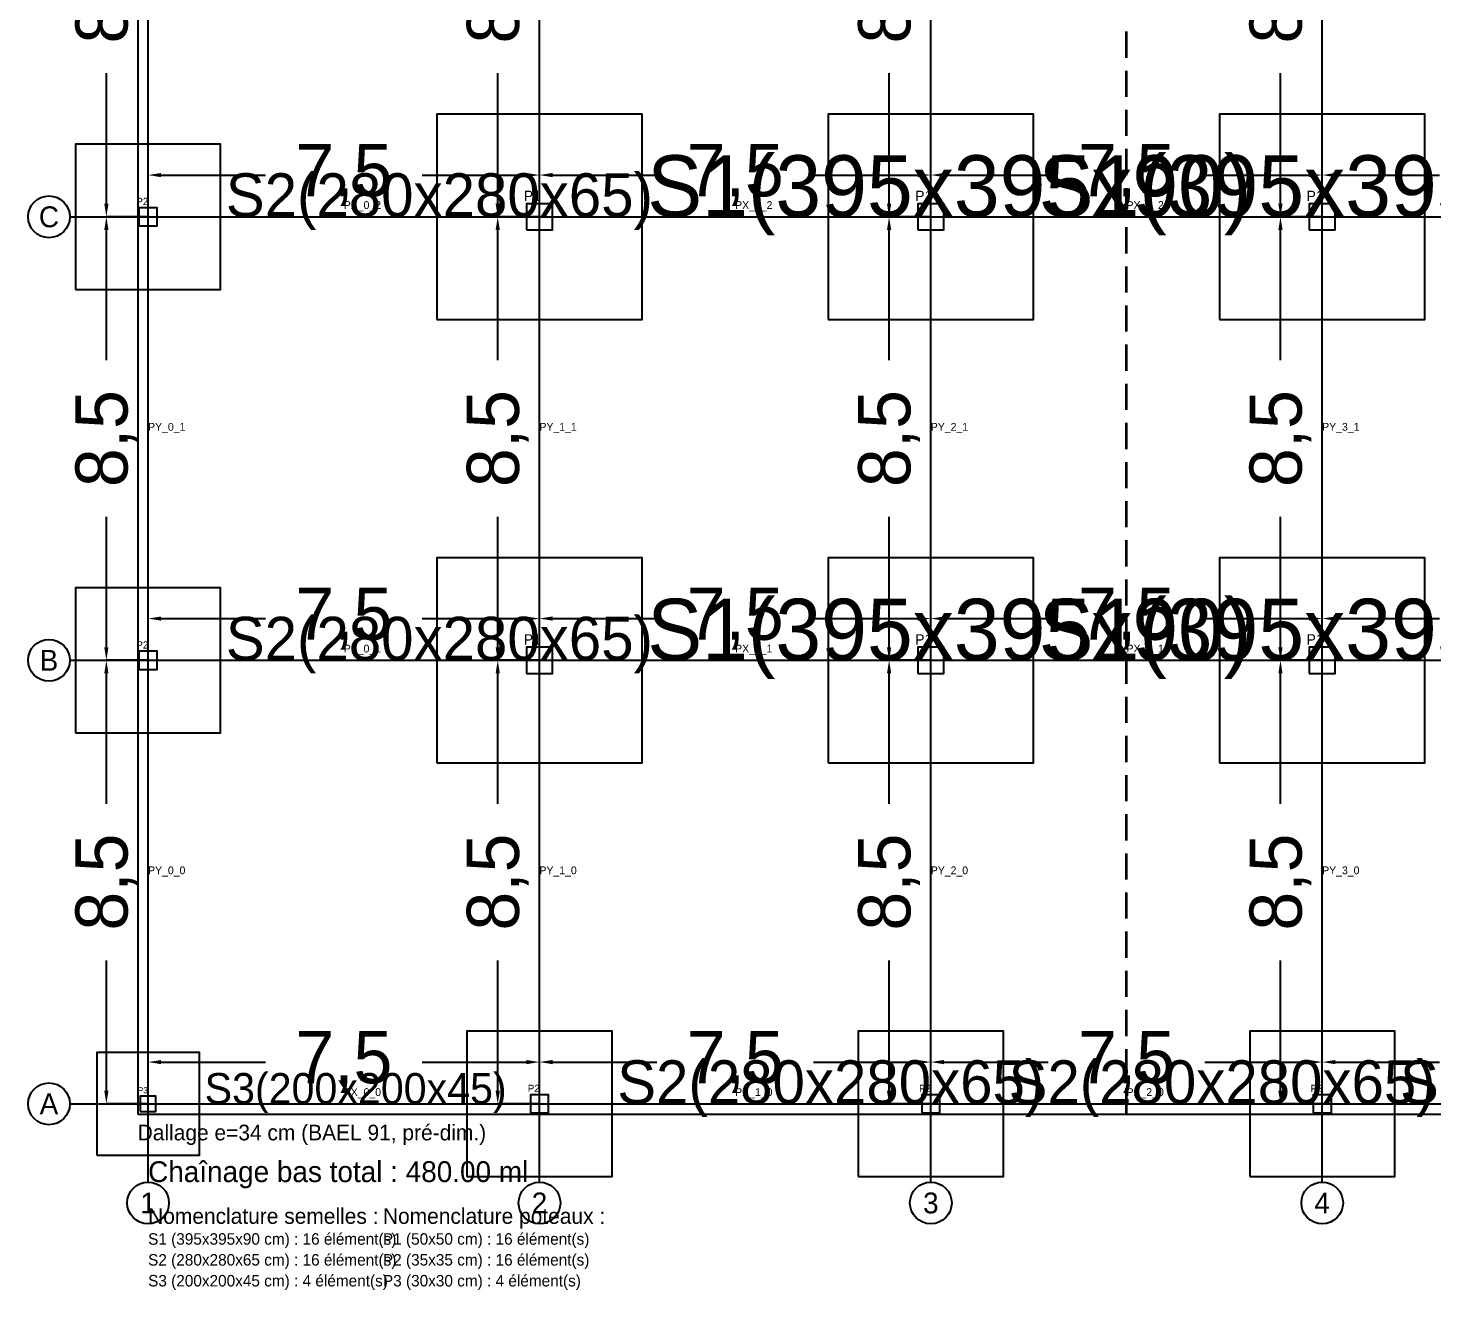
# Model space of a CAD drawing. Header units: metres. Extents: x -2.3 to 47.1, y -3.6 to 44.8.
# Drawn here: x -2.3 to 24.62, y -3.57 to 20.62 of the extents above; entities that cross this region are included whole.
import ezdxf
from ezdxf.enums import TextEntityAlignment as Align

# ---------------------------------------------------------------- set-up
doc = ezdxf.new("R2010")
doc.units = ezdxf.units.M
doc.linetypes.add('DASHED', pattern=[0.75, 0.5, -0.25])
for name, color, linetype in [('ANNOTATIONS', 7, 'Continuous'), ('AXES_REPERES', 9, 'Continuous'), ('CHAINAGE', 3, 'Continuous'), ('COTATIONS', 7, 'Continuous'), ('DALLAGE', 8, 'Continuous'), ('JOINTS_DILATATION', 30, 'DASHED'), ('POTEAUX', 1, 'Continuous'), ('POUTRES', 4, 'Continuous'), ('SEMELLES', 5, 'Continuous')]:
    doc.layers.add(name, color=color, linetype=linetype)
doc.dimstyles.get("Standard").update_dxf_attribs({"dimtxt": 2.5, "dimasz": 2.5, "dimexe": 1.25, "dimexo": 0.625, "dimtad": 1, "dimcen": 2.5, "dimazin": 3, "dimtfac": 1, "dimtmove": 0, "dimatfit": 3})

# ---------------------------------------------------------------- blocks, each defined once
blk = doc.blocks.new('_CLOSEDFILLED')
at = {"color": 0, "linetype": 'BYBLOCK'}
blk.add_solid([(-1, 0.16), (0, 0), (-1, -0.16)], dxfattribs=at)
blk = doc.blocks.new('*D1')
for p, q in [((0, 0), (0, 0.8)), ((0.25, 0.8), (2.25, 0.8)), ((5.25, 0.8), (7.25, 0.8)), ((7.5, 0), (7.5, 0.8))]:
    blk.add_line(p, q)
at = {"layer": 'Defpoints'}
for p in [(0, 0.8), (0, 0), (7.5, 0)]:
    blk.add_point(p, dxfattribs=at)
at = {"layer": 'COTATIONS', "xscale": 0.25, "yscale": 0.25, "rotation": 180}
blk.add_blockref('_CLOSEDFILLED', (0, 0.8), dxfattribs=at)
at = {"layer": 'COTATIONS', "xscale": 0.25, "yscale": 0.25}
blk.add_blockref('_CLOSEDFILLED', (7.5, 0.8), dxfattribs=at)
at = {"layer": 'COTATIONS', "insert": (3.75, 0.8), "char_height": 1, "attachment_point": 5}
blk.add_mtext('7,5', dxfattribs=at)
blk = doc.blocks.new('*D2')
for p, q in [((0, 8.5), (-0.8, 8.5)), ((-0.8, 5.75), (-0.8, 8.25)), ((-0.8, 0.25), (-0.8, 2.75)), ((0, 0), (-0.8, 0))]:
    blk.add_line(p, q)
at = {"layer": 'Defpoints'}
for p in [(0, 8.5), (-0.8, 0), (0, 0)]:
    blk.add_point(p, dxfattribs=at)
at = {"layer": 'COTATIONS', "xscale": 0.25, "yscale": 0.25}
for p, rotation in [((-0.8, 8.5), 90), ((-0.8, 0), 270)]:
    blk.add_blockref('_CLOSEDFILLED', p, dxfattribs=dict(at, rotation=rotation))
at = {"layer": 'COTATIONS', "insert": (-0.8, 4.25), "char_height": 1, "attachment_point": 5, "rotation": 90}
blk.add_mtext('8,5', dxfattribs=at)
blk = doc.blocks.new('*D3')
for p, q in [((0, 8.5), (0, 9.3)), ((0.25, 9.3), (2.25, 9.3)), ((5.25, 9.3), (7.25, 9.3)), ((7.5, 8.5), (7.5, 9.3))]:
    blk.add_line(p, q)
at = {"layer": 'Defpoints'}
for p in [(0, 9.3), (0, 8.5), (7.5, 8.5)]:
    blk.add_point(p, dxfattribs=at)
at = {"layer": 'COTATIONS', "xscale": 0.25, "yscale": 0.25, "rotation": 180}
blk.add_blockref('_CLOSEDFILLED', (0, 9.3), dxfattribs=at)
at = {"layer": 'COTATIONS', "xscale": 0.25, "yscale": 0.25}
blk.add_blockref('_CLOSEDFILLED', (7.5, 9.3), dxfattribs=at)
at = {"layer": 'COTATIONS', "insert": (3.75, 9.3), "char_height": 1, "attachment_point": 5}
blk.add_mtext('7,5', dxfattribs=at)
blk = doc.blocks.new('*D4')
for p, q in [((0, 17), (-0.8, 17)), ((-0.8, 14.25), (-0.8, 16.75)), ((-0.8, 8.75), (-0.8, 11.25)), ((0, 8.5), (-0.8, 8.5))]:
    blk.add_line(p, q)
at = {"layer": 'Defpoints'}
for p in [(0, 17), (-0.8, 8.5), (0, 8.5)]:
    blk.add_point(p, dxfattribs=at)
at = {"layer": 'COTATIONS', "xscale": 0.25, "yscale": 0.25}
for p, rotation in [((-0.8, 17), 90), ((-0.8, 8.5), 270)]:
    blk.add_blockref('_CLOSEDFILLED', p, dxfattribs=dict(at, rotation=rotation))
at = {"layer": 'COTATIONS', "insert": (-0.8, 12.75), "char_height": 1, "attachment_point": 5, "rotation": 90}
blk.add_mtext('8,5', dxfattribs=at)
blk = doc.blocks.new('*D5')
for p, q in [((0, 17), (0, 17.8)), ((0.25, 17.8), (2.25, 17.8)), ((5.25, 17.8), (7.25, 17.8)), ((7.5, 17), (7.5, 17.8))]:
    blk.add_line(p, q)
at = {"layer": 'Defpoints'}
for p in [(0, 17.8), (0, 17), (7.5, 17)]:
    blk.add_point(p, dxfattribs=at)
at = {"layer": 'COTATIONS', "xscale": 0.25, "yscale": 0.25, "rotation": 180}
blk.add_blockref('_CLOSEDFILLED', (0, 17.8), dxfattribs=at)
at = {"layer": 'COTATIONS', "xscale": 0.25, "yscale": 0.25}
blk.add_blockref('_CLOSEDFILLED', (7.5, 17.8), dxfattribs=at)
at = {"layer": 'COTATIONS', "insert": (3.75, 17.8), "char_height": 1, "attachment_point": 5}
blk.add_mtext('7,5', dxfattribs=at)
blk = doc.blocks.new('*D6')
for p, q in [((0, 25.5), (-0.8, 25.5)), ((-0.8, 22.75), (-0.8, 25.25)), ((-0.8, 17.25), (-0.8, 19.75)), ((0, 17), (-0.8, 17))]:
    blk.add_line(p, q)
at = {"layer": 'Defpoints'}
for p in [(0, 25.5), (-0.8, 17), (0, 17)]:
    blk.add_point(p, dxfattribs=at)
at = {"layer": 'COTATIONS', "xscale": 0.25, "yscale": 0.25}
for p, rotation in [((-0.8, 25.5), 90), ((-0.8, 17), 270)]:
    blk.add_blockref('_CLOSEDFILLED', p, dxfattribs=dict(at, rotation=rotation))
at = {"layer": 'COTATIONS', "insert": (-0.8, 21.25), "char_height": 1, "attachment_point": 5, "rotation": 90}
blk.add_mtext('8,5', dxfattribs=at)
blk = doc.blocks.new('*D12')
for p, q in [((7.5, 0), (7.5, 0.8)), ((7.75, 0.8), (9.75, 0.8)), ((12.75, 0.8), (14.75, 0.8)), ((15, 0), (15, 0.8))]:
    blk.add_line(p, q)
at = {"layer": 'Defpoints'}
for p in [(7.5, 0.8), (7.5, 0), (15, 0)]:
    blk.add_point(p, dxfattribs=at)
at = {"layer": 'COTATIONS', "xscale": 0.25, "yscale": 0.25, "rotation": 180}
blk.add_blockref('_CLOSEDFILLED', (7.5, 0.8), dxfattribs=at)
at = {"layer": 'COTATIONS', "xscale": 0.25, "yscale": 0.25}
blk.add_blockref('_CLOSEDFILLED', (15, 0.8), dxfattribs=at)
at = {"layer": 'COTATIONS', "insert": (11.25, 0.8), "char_height": 1, "attachment_point": 5}
blk.add_mtext('7,5', dxfattribs=at)
blk = doc.blocks.new('*D13')
for p, q in [((7.5, 8.5), (6.7, 8.5)), ((6.7, 5.75), (6.7, 8.25)), ((6.7, 0.25), (6.7, 2.75)), ((7.5, 0), (6.7, 0))]:
    blk.add_line(p, q)
at = {"layer": 'Defpoints'}
for p in [(7.5, 8.5), (6.7, 0), (7.5, 0)]:
    blk.add_point(p, dxfattribs=at)
at = {"layer": 'COTATIONS', "xscale": 0.25, "yscale": 0.25}
for p, rotation in [((6.7, 8.5), 90), ((6.7, 0), 270)]:
    blk.add_blockref('_CLOSEDFILLED', p, dxfattribs=dict(at, rotation=rotation))
at = {"layer": 'COTATIONS', "insert": (6.7, 4.25), "char_height": 1, "attachment_point": 5, "rotation": 90}
blk.add_mtext('8,5', dxfattribs=at)
blk = doc.blocks.new('*D14')
for p, q in [((7.5, 8.5), (7.5, 9.3)), ((7.75, 9.3), (9.75, 9.3)), ((12.75, 9.3), (14.75, 9.3)), ((15, 8.5), (15, 9.3))]:
    blk.add_line(p, q)
at = {"layer": 'Defpoints'}
for p in [(7.5, 9.3), (7.5, 8.5), (15, 8.5)]:
    blk.add_point(p, dxfattribs=at)
at = {"layer": 'COTATIONS', "xscale": 0.25, "yscale": 0.25, "rotation": 180}
blk.add_blockref('_CLOSEDFILLED', (7.5, 9.3), dxfattribs=at)
at = {"layer": 'COTATIONS', "xscale": 0.25, "yscale": 0.25}
blk.add_blockref('_CLOSEDFILLED', (15, 9.3), dxfattribs=at)
at = {"layer": 'COTATIONS', "insert": (11.25, 9.3), "char_height": 1, "attachment_point": 5}
blk.add_mtext('7,5', dxfattribs=at)
blk = doc.blocks.new('*D15')
for p, q in [((7.5, 17), (6.7, 17)), ((6.7, 14.25), (6.7, 16.75)), ((6.7, 8.75), (6.7, 11.25)), ((7.5, 8.5), (6.7, 8.5))]:
    blk.add_line(p, q)
at = {"layer": 'Defpoints'}
for p in [(7.5, 17), (6.7, 8.5), (7.5, 8.5)]:
    blk.add_point(p, dxfattribs=at)
at = {"layer": 'COTATIONS', "xscale": 0.25, "yscale": 0.25}
for p, rotation in [((6.7, 17), 90), ((6.7, 8.5), 270)]:
    blk.add_blockref('_CLOSEDFILLED', p, dxfattribs=dict(at, rotation=rotation))
at = {"layer": 'COTATIONS', "insert": (6.7, 12.75), "char_height": 1, "attachment_point": 5, "rotation": 90}
blk.add_mtext('8,5', dxfattribs=at)
blk = doc.blocks.new('*D16')
for p, q in [((7.5, 17), (7.5, 17.8)), ((7.75, 17.8), (9.75, 17.8)), ((12.75, 17.8), (14.75, 17.8)), ((15, 17), (15, 17.8))]:
    blk.add_line(p, q)
at = {"layer": 'Defpoints'}
for p in [(7.5, 17.8), (7.5, 17), (15, 17)]:
    blk.add_point(p, dxfattribs=at)
at = {"layer": 'COTATIONS', "xscale": 0.25, "yscale": 0.25, "rotation": 180}
blk.add_blockref('_CLOSEDFILLED', (7.5, 17.8), dxfattribs=at)
at = {"layer": 'COTATIONS', "xscale": 0.25, "yscale": 0.25}
blk.add_blockref('_CLOSEDFILLED', (15, 17.8), dxfattribs=at)
at = {"layer": 'COTATIONS', "insert": (11.25, 17.8), "char_height": 1, "attachment_point": 5}
blk.add_mtext('7,5', dxfattribs=at)
blk = doc.blocks.new('*D17')
for p, q in [((7.5, 25.5), (6.7, 25.5)), ((6.7, 22.75), (6.7, 25.25)), ((6.7, 17.25), (6.7, 19.75)), ((7.5, 17), (6.7, 17))]:
    blk.add_line(p, q)
at = {"layer": 'Defpoints'}
for p in [(7.5, 25.5), (6.7, 17), (7.5, 17)]:
    blk.add_point(p, dxfattribs=at)
at = {"layer": 'COTATIONS', "xscale": 0.25, "yscale": 0.25}
for p, rotation in [((6.7, 25.5), 90), ((6.7, 17), 270)]:
    blk.add_blockref('_CLOSEDFILLED', p, dxfattribs=dict(at, rotation=rotation))
at = {"layer": 'COTATIONS', "insert": (6.7, 21.25), "char_height": 1, "attachment_point": 5, "rotation": 90}
blk.add_mtext('8,5', dxfattribs=at)
blk = doc.blocks.new('*D23')
for p, q in [((15, 0), (15, 0.8)), ((15.25, 0.8), (17.25, 0.8)), ((20.25, 0.8), (22.25, 0.8)), ((22.5, 0), (22.5, 0.8))]:
    blk.add_line(p, q)
at = {"layer": 'Defpoints'}
for p in [(15, 0.8), (15, 0), (22.5, 0)]:
    blk.add_point(p, dxfattribs=at)
at = {"layer": 'COTATIONS', "xscale": 0.25, "yscale": 0.25, "rotation": 180}
blk.add_blockref('_CLOSEDFILLED', (15, 0.8), dxfattribs=at)
at = {"layer": 'COTATIONS', "xscale": 0.25, "yscale": 0.25}
blk.add_blockref('_CLOSEDFILLED', (22.5, 0.8), dxfattribs=at)
at = {"layer": 'COTATIONS', "insert": (18.75, 0.8), "char_height": 1, "attachment_point": 5}
blk.add_mtext('7,5', dxfattribs=at)
blk = doc.blocks.new('*D24')
for p, q in [((15, 8.5), (14.2, 8.5)), ((14.2, 5.75), (14.2, 8.25)), ((14.2, 0.25), (14.2, 2.75)), ((15, 0), (14.2, 0))]:
    blk.add_line(p, q)
at = {"layer": 'Defpoints'}
for p in [(15, 8.5), (14.2, 0), (15, 0)]:
    blk.add_point(p, dxfattribs=at)
at = {"layer": 'COTATIONS', "xscale": 0.25, "yscale": 0.25}
for p, rotation in [((14.2, 8.5), 90), ((14.2, 0), 270)]:
    blk.add_blockref('_CLOSEDFILLED', p, dxfattribs=dict(at, rotation=rotation))
at = {"layer": 'COTATIONS', "insert": (14.2, 4.25), "char_height": 1, "attachment_point": 5, "rotation": 90}
blk.add_mtext('8,5', dxfattribs=at)
blk = doc.blocks.new('*D25')
for p, q in [((15, 8.5), (15, 9.3)), ((15.25, 9.3), (17.25, 9.3)), ((20.25, 9.3), (22.25, 9.3)), ((22.5, 8.5), (22.5, 9.3))]:
    blk.add_line(p, q)
at = {"layer": 'Defpoints'}
for p in [(15, 9.3), (15, 8.5), (22.5, 8.5)]:
    blk.add_point(p, dxfattribs=at)
at = {"layer": 'COTATIONS', "xscale": 0.25, "yscale": 0.25, "rotation": 180}
blk.add_blockref('_CLOSEDFILLED', (15, 9.3), dxfattribs=at)
at = {"layer": 'COTATIONS', "xscale": 0.25, "yscale": 0.25}
blk.add_blockref('_CLOSEDFILLED', (22.5, 9.3), dxfattribs=at)
at = {"layer": 'COTATIONS', "insert": (18.75, 9.3), "char_height": 1, "attachment_point": 5}
blk.add_mtext('7,5', dxfattribs=at)
blk = doc.blocks.new('*D26')
for p, q in [((15, 17), (14.2, 17)), ((14.2, 14.25), (14.2, 16.75)), ((14.2, 8.75), (14.2, 11.25)), ((15, 8.5), (14.2, 8.5))]:
    blk.add_line(p, q)
at = {"layer": 'Defpoints'}
for p in [(15, 17), (14.2, 8.5), (15, 8.5)]:
    blk.add_point(p, dxfattribs=at)
at = {"layer": 'COTATIONS', "xscale": 0.25, "yscale": 0.25}
for p, rotation in [((14.2, 17), 90), ((14.2, 8.5), 270)]:
    blk.add_blockref('_CLOSEDFILLED', p, dxfattribs=dict(at, rotation=rotation))
at = {"layer": 'COTATIONS', "insert": (14.2, 12.75), "char_height": 1, "attachment_point": 5, "rotation": 90}
blk.add_mtext('8,5', dxfattribs=at)
blk = doc.blocks.new('*D27')
for p, q in [((15, 17), (15, 17.8)), ((15.25, 17.8), (17.25, 17.8)), ((20.25, 17.8), (22.25, 17.8)), ((22.5, 17), (22.5, 17.8))]:
    blk.add_line(p, q)
at = {"layer": 'Defpoints'}
for p in [(15, 17.8), (15, 17), (22.5, 17)]:
    blk.add_point(p, dxfattribs=at)
at = {"layer": 'COTATIONS', "xscale": 0.25, "yscale": 0.25, "rotation": 180}
blk.add_blockref('_CLOSEDFILLED', (15, 17.8), dxfattribs=at)
at = {"layer": 'COTATIONS', "xscale": 0.25, "yscale": 0.25}
blk.add_blockref('_CLOSEDFILLED', (22.5, 17.8), dxfattribs=at)
at = {"layer": 'COTATIONS', "insert": (18.75, 17.8), "char_height": 1, "attachment_point": 5}
blk.add_mtext('7,5', dxfattribs=at)
blk = doc.blocks.new('*D28')
for p, q in [((15, 25.5), (14.2, 25.5)), ((14.2, 22.75), (14.2, 25.25)), ((14.2, 17.25), (14.2, 19.75)), ((15, 17), (14.2, 17))]:
    blk.add_line(p, q)
at = {"layer": 'Defpoints'}
for p in [(15, 25.5), (14.2, 17), (15, 17)]:
    blk.add_point(p, dxfattribs=at)
at = {"layer": 'COTATIONS', "xscale": 0.25, "yscale": 0.25}
for p, rotation in [((14.2, 25.5), 90), ((14.2, 17), 270)]:
    blk.add_blockref('_CLOSEDFILLED', p, dxfattribs=dict(at, rotation=rotation))
at = {"layer": 'COTATIONS', "insert": (14.2, 21.25), "char_height": 1, "attachment_point": 5, "rotation": 90}
blk.add_mtext('8,5', dxfattribs=at)
blk = doc.blocks.new('*D34')
for p, q in [((22.5, 0), (22.5, 0.8)), ((22.75, 0.8), (24.75, 0.8)), ((27.75, 0.8), (29.75, 0.8)), ((30, 0), (30, 0.8))]:
    blk.add_line(p, q)
at = {"layer": 'Defpoints'}
for p in [(22.5, 0.8), (22.5, 0), (30, 0)]:
    blk.add_point(p, dxfattribs=at)
at = {"layer": 'COTATIONS', "xscale": 0.25, "yscale": 0.25, "rotation": 180}
blk.add_blockref('_CLOSEDFILLED', (22.5, 0.8), dxfattribs=at)
at = {"layer": 'COTATIONS', "xscale": 0.25, "yscale": 0.25}
blk.add_blockref('_CLOSEDFILLED', (30, 0.8), dxfattribs=at)
at = {"layer": 'COTATIONS', "insert": (26.25, 0.8), "char_height": 1, "attachment_point": 5}
blk.add_mtext('7,5', dxfattribs=at)
blk = doc.blocks.new('*D35')
for p, q in [((22.5, 8.5), (21.7, 8.5)), ((21.7, 5.75), (21.7, 8.25)), ((21.7, 0.25), (21.7, 2.75)), ((22.5, 0), (21.7, 0))]:
    blk.add_line(p, q)
at = {"layer": 'Defpoints'}
for p in [(22.5, 8.5), (21.7, 0), (22.5, 0)]:
    blk.add_point(p, dxfattribs=at)
at = {"layer": 'COTATIONS', "xscale": 0.25, "yscale": 0.25}
for p, rotation in [((21.7, 8.5), 90), ((21.7, 0), 270)]:
    blk.add_blockref('_CLOSEDFILLED', p, dxfattribs=dict(at, rotation=rotation))
at = {"layer": 'COTATIONS', "insert": (21.7, 4.25), "char_height": 1, "attachment_point": 5, "rotation": 90}
blk.add_mtext('8,5', dxfattribs=at)
blk = doc.blocks.new('*D36')
for p, q in [((22.5, 8.5), (22.5, 9.3)), ((22.75, 9.3), (24.75, 9.3)), ((27.75, 9.3), (29.75, 9.3)), ((30, 8.5), (30, 9.3))]:
    blk.add_line(p, q)
at = {"layer": 'Defpoints'}
for p in [(22.5, 9.3), (22.5, 8.5), (30, 8.5)]:
    blk.add_point(p, dxfattribs=at)
at = {"layer": 'COTATIONS', "xscale": 0.25, "yscale": 0.25, "rotation": 180}
blk.add_blockref('_CLOSEDFILLED', (22.5, 9.3), dxfattribs=at)
at = {"layer": 'COTATIONS', "xscale": 0.25, "yscale": 0.25}
blk.add_blockref('_CLOSEDFILLED', (30, 9.3), dxfattribs=at)
at = {"layer": 'COTATIONS', "insert": (26.25, 9.3), "char_height": 1, "attachment_point": 5}
blk.add_mtext('7,5', dxfattribs=at)
blk = doc.blocks.new('*D37')
for p, q in [((22.5, 17), (21.7, 17)), ((21.7, 14.25), (21.7, 16.75)), ((21.7, 8.75), (21.7, 11.25)), ((22.5, 8.5), (21.7, 8.5))]:
    blk.add_line(p, q)
at = {"layer": 'Defpoints'}
for p in [(22.5, 17), (21.7, 8.5), (22.5, 8.5)]:
    blk.add_point(p, dxfattribs=at)
at = {"layer": 'COTATIONS', "xscale": 0.25, "yscale": 0.25}
for p, rotation in [((21.7, 17), 90), ((21.7, 8.5), 270)]:
    blk.add_blockref('_CLOSEDFILLED', p, dxfattribs=dict(at, rotation=rotation))
at = {"layer": 'COTATIONS', "insert": (21.7, 12.75), "char_height": 1, "attachment_point": 5, "rotation": 90}
blk.add_mtext('8,5', dxfattribs=at)
blk = doc.blocks.new('*D38')
for p, q in [((22.5, 17), (22.5, 17.8)), ((22.75, 17.8), (24.75, 17.8)), ((27.75, 17.8), (29.75, 17.8)), ((30, 17), (30, 17.8))]:
    blk.add_line(p, q)
at = {"layer": 'Defpoints'}
for p in [(22.5, 17.8), (22.5, 17), (30, 17)]:
    blk.add_point(p, dxfattribs=at)
at = {"layer": 'COTATIONS', "xscale": 0.25, "yscale": 0.25, "rotation": 180}
blk.add_blockref('_CLOSEDFILLED', (22.5, 17.8), dxfattribs=at)
at = {"layer": 'COTATIONS', "xscale": 0.25, "yscale": 0.25}
blk.add_blockref('_CLOSEDFILLED', (30, 17.8), dxfattribs=at)
at = {"layer": 'COTATIONS', "insert": (26.25, 17.8), "char_height": 1, "attachment_point": 5}
blk.add_mtext('7,5', dxfattribs=at)
blk = doc.blocks.new('*D39')
for p, q in [((22.5, 25.5), (21.7, 25.5)), ((21.7, 22.75), (21.7, 25.25)), ((21.7, 17.25), (21.7, 19.75)), ((22.5, 17), (21.7, 17))]:
    blk.add_line(p, q)
at = {"layer": 'Defpoints'}
for p in [(22.5, 25.5), (21.7, 17), (22.5, 17)]:
    blk.add_point(p, dxfattribs=at)
at = {"layer": 'COTATIONS', "xscale": 0.25, "yscale": 0.25}
for p, rotation in [((21.7, 25.5), 90), ((21.7, 17), 270)]:
    blk.add_blockref('_CLOSEDFILLED', p, dxfattribs=dict(at, rotation=rotation))
at = {"layer": 'COTATIONS', "insert": (21.7, 21.25), "char_height": 1, "attachment_point": 5, "rotation": 90}
blk.add_mtext('8,5', dxfattribs=at)

msp = doc.modelspace()

# ---------------------------------------------------------------- linework, layer by layer
at = {"layer": 'AXES_REPERES'}
for p, q in [((0, -1.5), (0, 44)), ((7.5, -1.5), (7.5, 44)), ((15, -1.5), (15, 44)), ((22.5, -1.5), (22.5, 44)), ((-1.5, 17), (39, 17)), ((-1.5, 8.5), (39, 8.5)), ((-1.5, 0), (39, 0))]:
    msp.add_line(p, q, dxfattribs=at)
for centre in [(-1.9, 17), (-1.9, 8.5), (-1.9, 0), (0, -1.9), (7.5, -1.9), (15, -1.9), (22.5, -1.9)]:
    msp.add_circle(centre, 0.4, dxfattribs=at)
at = {"layer": 'CHAINAGE'}
for p, q in [((0, 17), (0, 25.5)), ((7.5, 17), (7.5, 25.5)), ((15, 17), (15, 25.5)), ((22.5, 17), (22.5, 25.5)), ((0, 8.5), (0, 17)), ((0, 17), (7.5, 17)), ((7.5, 8.5), (7.5, 17)), ((7.5, 17), (15, 17)), ((15, 8.5), (15, 17)), ((15, 17), (22.5, 17)), ((22.5, 8.5), (22.5, 17)), ((22.5, 17), (30, 17)), ((0, 0), (0, 8.5)), ((0, 8.5), (7.5, 8.5)), ((7.5, 0), (7.5, 8.5)), ((7.5, 8.5), (15, 8.5)), ((15, 0), (15, 8.5)), ((15, 8.5), (22.5, 8.5)), ((22.5, 0), (22.5, 8.5)), ((22.5, 8.5), (30, 8.5)), ((0, 0), (7.5, 0)), ((7.5, 0), (15, 0)), ((15, 0), (22.5, 0)), ((22.5, 0), (30, 0))]:
    msp.add_line(p, q, dxfattribs=at)
at = {"layer": 'DALLAGE'}
msp.add_lwpolyline([(-0.2, -0.2), (37.7, -0.2), (37.7, 42.7), (-0.2, 42.7), (-0.2, -0.2)], dxfattribs=at)
at = {"layer": 'JOINTS_DILATATION', "lineweight": 35}
msp.add_line((18.75, -0.2), (18.75, 42.7), dxfattribs=at)
at = {"layer": 'POTEAUX'}
for points in [[(7.25, 16.75), (7.75, 16.75), (7.75, 17.25), (7.25, 17.25), (7.25, 16.75)], [(14.75, 16.75), (15.25, 16.75), (15.25, 17.25), (14.75, 17.25), (14.75, 16.75)], [(22.25, 16.75), (22.75, 16.75), (22.75, 17.25), (22.25, 17.25), (22.25, 16.75)], [(-0.175, 16.825), (0.175, 16.825), (0.175, 17.175), (-0.175, 17.175), (-0.175, 16.825)], [(-0.175, 8.325), (0.175, 8.325), (0.175, 8.675), (-0.175, 8.675), (-0.175, 8.325)], [(7.25, 8.25), (7.75, 8.25), (7.75, 8.75), (7.25, 8.75), (7.25, 8.25)], [(14.75, 8.25), (15.25, 8.25), (15.25, 8.75), (14.75, 8.75), (14.75, 8.25)], [(22.25, 8.25), (22.75, 8.25), (22.75, 8.75), (22.25, 8.75), (22.25, 8.25)], [(-0.15, -0.15), (0.15, -0.15), (0.15, 0.15), (-0.15, 0.15), (-0.15, -0.15)], [(7.325, -0.175), (7.675, -0.175), (7.675, 0.175), (7.325, 0.175), (7.325, -0.175)], [(14.825, -0.175), (15.175, -0.175), (15.175, 0.175), (14.825, 0.175), (14.825, -0.175)], [(22.325, -0.175), (22.675, -0.175), (22.675, 0.175), (22.325, 0.175), (22.325, -0.175)]]:
    msp.add_lwpolyline(points, dxfattribs=at)
at = {"layer": 'POUTRES'}
for p, q in [((0, 17), (0, 25.5)), ((7.5, 17), (7.5, 25.5)), ((15, 17), (15, 25.5)), ((22.5, 17), (22.5, 25.5)), ((0, 17), (7.5, 17)), ((0, 8.5), (0, 17)), ((7.5, 17), (15, 17)), ((7.5, 8.5), (7.5, 17)), ((15, 17), (22.5, 17)), ((15, 8.5), (15, 17)), ((22.5, 17), (30, 17)), ((22.5, 8.5), (22.5, 17)), ((0, 8.5), (7.5, 8.5)), ((0, 0), (0, 8.5)), ((7.5, 8.5), (15, 8.5)), ((7.5, 0), (7.5, 8.5)), ((15, 8.5), (22.5, 8.5)), ((15, 0), (15, 8.5)), ((22.5, 8.5), (30, 8.5)), ((22.5, 0), (22.5, 8.5)), ((0, 0), (7.5, 0)), ((7.5, 0), (15, 0)), ((15, 0), (22.5, 0)), ((22.5, 0), (30, 0))]:
    msp.add_line(p, q, dxfattribs=at)
at = {"layer": 'SEMELLES'}
for points in [[(5.534, 15.034), (9.466, 15.034), (9.466, 18.966), (5.534, 18.966), (5.534, 15.034)], [(13.034, 15.034), (16.966, 15.034), (16.966, 18.966), (13.034, 18.966), (13.034, 15.034)], [(20.534, 15.034), (24.466, 15.034), (24.466, 18.966), (20.534, 18.966), (20.534, 15.034)], [(-1.39, 15.61), (1.39, 15.61), (1.39, 18.39), (-1.39, 18.39), (-1.39, 15.61)], [(5.534, 6.534), (9.466, 6.534), (9.466, 10.466), (5.534, 10.466), (5.534, 6.534)], [(13.034, 6.534), (16.966, 6.534), (16.966, 10.466), (13.034, 10.466), (13.034, 6.534)], [(20.534, 6.534), (24.466, 6.534), (24.466, 10.466), (20.534, 10.466), (20.534, 6.534)], [(-1.39, 7.11), (1.39, 7.11), (1.39, 9.89), (-1.39, 9.89), (-1.39, 7.11)], [(6.11, -1.39), (8.89, -1.39), (8.89, 1.39), (6.11, 1.39), (6.11, -1.39)], [(13.61, -1.39), (16.39, -1.39), (16.39, 1.39), (13.61, 1.39), (13.61, -1.39)], [(21.11, -1.39), (23.89, -1.39), (23.89, 1.39), (21.11, 1.39), (21.11, -1.39)], [(-0.983, -0.983), (0.983, -0.983), (0.983, 0.983), (-0.983, 0.983), (-0.983, -0.983)]]:
    msp.add_lwpolyline(points, dxfattribs=at)

# ---------------------------------------------------------------- texts
at = {"layer": 'ANNOTATIONS'}
for s, height, p in [('S1(395x395x90)', 1.1796, (9.566, 17)), ('S1(395x395x90)', 1.1796, (17.066, 17)), ('S2(280x280x65)', 0.834, (1.49, 17)), ('S1(395x395x90)', 1.1796, (9.566, 8.5)), ('S1(395x395x90)', 1.1796, (17.066, 8.5)), ('S2(280x280x65)', 0.834, (1.49, 8.5)), ('S2(280x280x65)', 0.834, (8.99, 0)), ('S2(280x280x65)', 0.834, (16.49, 0)), ('S2(280x280x65)', 0.834, (23.99, 0)), ('S3(200x200x45)', 0.5898, (1.083, 0)), ('Chaînage bas total : 480.00 ml', 0.4, (0, -1.5)), ('Nomenclature semelles :', 0.3, (0, -2.3)), ('Nomenclature poteaux :', 0.3, (4.5, -2.3)), ('S1 (395x395x90 cm) : 16 élément(s)', 0.22, (0, -2.7)), ('P1 (50x50 cm) : 16 élément(s)', 0.22, (4.5, -2.7)), ('S2 (280x280x65 cm) : 16 élément(s)', 0.22, (0, -3.1)), ('P2 (35x35 cm) : 16 élément(s)', 0.22, (4.5, -3.1)), ('S3 (200x200x45 cm) : 4 élément(s)', 0.22, (0, -3.5)), ('P3 (30x30 cm) : 4 élément(s)', 0.22, (4.5, -3.5))]:
    msp.add_text(s, height=height, dxfattribs=at).set_placement(p)
at = {"layer": 'AXES_REPERES'}
for s, p in [('C', (-1.9, 17)), ('B', (-1.9, 8.5)), ('A', (-1.9, 0)), ('1', (0, -1.9)), ('2', (7.5, -1.9)), ('3', (15, -1.9)), ('4', (22.5, -1.9))]:
    msp.add_text(s, height=0.4, dxfattribs=at).set_placement(p, align=Align.MIDDLE_CENTER)
at = {"layer": 'DALLAGE'}
msp.add_text('Dallage e=34 cm (BAEL 91, pré-dim.)', height=0.3, dxfattribs=at).set_placement((-0.2, -0.7))
at = {"layer": 'POTEAUX'}
for s, height, p in [('P1', 0.2, (7.2, 17.3)), ('P1', 0.2, (14.7, 17.3)), ('P1', 0.2, (22.2, 17.3)), ('P2', 0.14, (-0.225, 17.225)), ('P1', 0.2, (7.2, 8.8)), ('P1', 0.2, (14.7, 8.8)), ('P1', 0.2, (22.2, 8.8)), ('P2', 0.14, (-0.225, 8.725)), ('P3', 0.12, (-0.2, 0.2)), ('P2', 0.14, (7.275, 0.225)), ('P2', 0.14, (14.775, 0.225)), ('P2', 0.14, (22.275, 0.225))]:
    msp.add_text(s, height=height, dxfattribs=at).set_placement(p)
at = {"layer": 'POUTRES'}
for s, p in [('PX_0_2', (3.75, 17.15)), ('PX_1_2', (11.25, 17.15)), ('PX_2_2', (18.75, 17.15)), ('PY_0_1', (0, 12.9)), ('PY_1_1', (7.5, 12.9)), ('PY_2_1', (15, 12.9)), ('PY_3_1', (22.5, 12.9)), ('PX_0_1', (3.75, 8.65)), ('PX_1_1', (11.25, 8.65)), ('PX_2_1', (18.75, 8.65)), ('PY_0_0', (0, 4.4)), ('PY_1_0', (7.5, 4.4)), ('PY_2_0', (15, 4.4)), ('PY_3_0', (22.5, 4.4)), ('PX_0_0', (3.75, 0.15)), ('PX_1_0', (11.25, 0.15)), ('PX_2_0', (18.75, 0.15))]:
    msp.add_text(s, height=0.15, dxfattribs=at).set_placement(p)

# ---------------------------------------------------------------- dimensions: what is measured, and where the dimension line sits
at = {"layer": 'COTATIONS'}
for base, p1, p2, picture, middle in [((-0.8, 17), (0, 17), (0, 25.5), '*D6', (-0.8, 21.25)), ((6.7, 17), (7.5, 17), (7.5, 25.5), '*D17', (6.7, 21.25)), ((14.2, 17), (15, 17), (15, 25.5), '*D28', (14.2, 21.25)), ((21.7, 17), (22.5, 17), (22.5, 25.5), '*D39', (21.7, 21.25)), ((-0.8, 8.5), (0, 8.5), (0, 17), '*D4', (-0.8, 12.75)), ((6.7, 8.5), (7.5, 8.5), (7.5, 17), '*D15', (6.7, 12.75)), ((14.2, 8.5), (15, 8.5), (15, 17), '*D26', (14.2, 12.75)), ((21.7, 8.5), (22.5, 8.5), (22.5, 17), '*D37', (21.7, 12.75)), ((-0.8, 0), (0, 0), (0, 8.5), '*D2', (-0.8, 4.25)), ((6.7, 0), (7.5, 0), (7.5, 8.5), '*D13', (6.7, 4.25)), ((14.2, 0), (15, 0), (15, 8.5), '*D24', (14.2, 4.25)), ((21.7, 0), (22.5, 0), (22.5, 8.5), '*D35', (21.7, 4.25))]:
    dim = msp.add_linear_dim(base=base, p1=p1, p2=p2, angle=90, dimstyle='Standard', dxfattribs=at)
    dim.commit()
    dim.dimension.update_dxf_attribs({"geometry": picture, "text_midpoint": middle})
for base, p1, p2, picture, middle in [((0, 17.8), (0, 17), (7.5, 17), '*D5', (3.75, 17.8)), ((7.5, 17.8), (7.5, 17), (15, 17), '*D16', (11.25, 17.8)), ((15, 17.8), (15, 17), (22.5, 17), '*D27', (18.75, 17.8)), ((22.5, 17.8), (22.5, 17), (30, 17), '*D38', (26.25, 17.8)), ((0, 9.3), (0, 8.5), (7.5, 8.5), '*D3', (3.75, 9.3)), ((7.5, 9.3), (7.5, 8.5), (15, 8.5), '*D14', (11.25, 9.3)), ((15, 9.3), (15, 8.5), (22.5, 8.5), '*D25', (18.75, 9.3)), ((22.5, 9.3), (22.5, 8.5), (30, 8.5), '*D36', (26.25, 9.3)), ((0, 0.8), (0, 0), (7.5, 0), '*D1', (3.75, 0.8)), ((7.5, 0.8), (7.5, 0), (15, 0), '*D12', (11.25, 0.8)), ((15, 0.8), (15, 0), (22.5, 0), '*D23', (18.75, 0.8)), ((22.5, 0.8), (22.5, 0), (30, 0), '*D34', (26.25, 0.8))]:
    dim = msp.add_linear_dim(base=base, p1=p1, p2=p2, dimstyle='Standard', dxfattribs=at)
    dim.commit()
    dim.dimension.update_dxf_attribs({"geometry": picture, "text_midpoint": middle})

doc.saveas('drawing.dxf')
